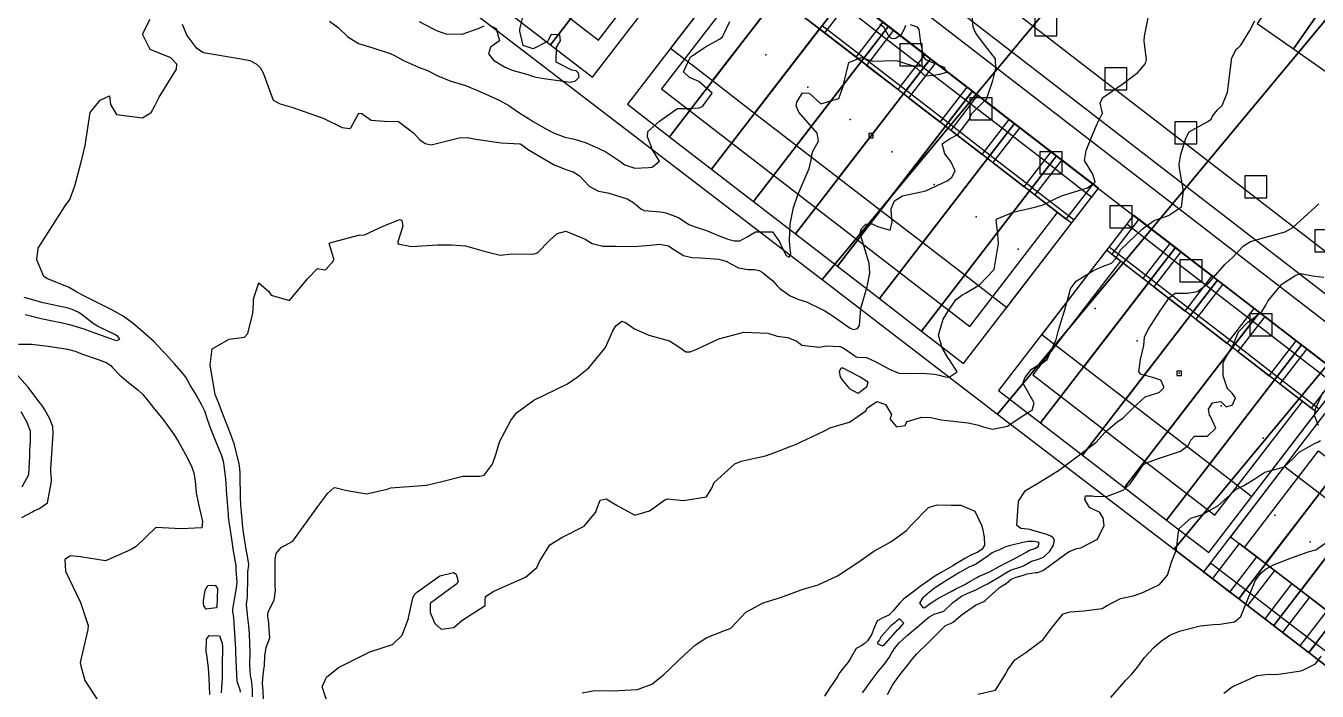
# Model space of a CAD drawing. Header units: feet. Extents: x 1313198 to 1317500, y 385000 to 389511.
# Drawn here: x 1315431 to 1316016, y 385959 to 386260 of the extents above; entities that cross this region are included whole.
import ezdxf

# ---------------------------------------------------------------- set-up
doc = ezdxf.new("R2010")
doc.units = ezdxf.units.FT
for name, color, linetype in [('A-BLDG-OTLN', 3, 'CONTINUOUS'), ('C-LOD', 30, 'CONTINUOUS'), ('C-MISC', 7, 'CONTINUOUS'), ('C-PROP', 6, 'CONTINUOUS'), ('C-PVMT', 8, 'CONTINUOUS'), ('C-TOPO-MAJR', 32, 'CONTINUOUS'), ('C-TOPO-SPOT', 7, 'CONTINUOUS'), ('C-UTIL', 4, 'CONTINUOUS'), ('L-PLNT-TREE', 90, 'CONTINUOUS'), ('V-PROP-LINE', 7, 'CONTINUOUS')]:
    doc.layers.add(name, color=color, linetype=linetype)

msp = doc.modelspace()

# ---------------------------------------------------------------- linework, layer by layer
at = {"layer": 'A-BLDG-OTLN'}
for points in [[(1315723.04, 386250.04), (1315742.05, 386235.39), (1315771.35, 386273.41), (1315752.34, 386288.06), (1315723.04, 386250.04)], [(1315742.05, 386235.39), (1315761.07, 386220.74), (1315790.36, 386258.76), (1315771.35, 386273.41), (1315742.05, 386235.39)], [(1315761.07, 386220.74), (1315780.08, 386206.09), (1315809.37, 386244.12), (1315790.36, 386258.76), (1315761.07, 386220.74)], [(1315780.08, 386206.09), (1315799.09, 386191.45), (1315828.38, 386229.47), (1315809.37, 386244.12), (1315780.08, 386206.09)], [(1315799.09, 386191.45), (1315818.1, 386176.8), (1315847.4, 386214.82), (1315828.38, 386229.47), (1315799.09, 386191.45)], [(1315818.1, 386176.8), (1315837.11, 386162.15), (1315866.41, 386200.17), (1315847.4, 386214.82), (1315818.1, 386176.8)], [(1315837.11, 386162.15), (1315856.12, 386147.5), (1315885.42, 386185.52), (1315866.41, 386200.17), (1315837.11, 386162.15)], [(1315856.12, 386147.5), (1315875.13, 386132.85), (1315904.43, 386170.87), (1315885.42, 386185.52), (1315856.12, 386147.5)], [(1315890.98, 386120.64), (1315909.99, 386105.99), (1315939.28, 386144.02), (1315920.27, 386158.67), (1315890.98, 386120.64)], [(1315909.99, 386105.99), (1315929, 386091.35), (1315958.3, 386129.37), (1315939.28, 386144.02), (1315909.99, 386105.99)], [(1315929, 386091.35), (1315948.01, 386076.7), (1315977.31, 386114.72), (1315958.3, 386129.37), (1315929, 386091.35)], [(1315948.01, 386076.7), (1315967.02, 386062.05), (1315996.31, 386100.08), (1315977.31, 386114.72), (1315948.01, 386076.7)], [(1315967.02, 386062.05), (1315986.03, 386047.4), (1316015.33, 386085.42), (1315996.31, 386100.08), (1315967.02, 386062.05)], [(1315976.39, 386029.13), (1315992.27, 386016.97), (1316016.58, 386048.74), (1316000.7, 386060.89), (1315976.39, 386029.13)], [(1315992.27, 386016.97), (1316008.15, 386004.82), (1316032.46, 386036.58), (1316016.58, 386048.74), (1315992.27, 386016.97)], [(1316008.15, 386004.82), (1316024.03, 385992.66), (1316048.34, 386024.42), (1316032.46, 386036.58), (1316008.15, 386004.82)]]:
    msp.add_lwpolyline(points, close=True, dxfattribs=at)
at = {"layer": 'C-LOD'}
msp.add_lwpolyline([(1316108.56, 386685.56), (1315982.1, 386790.73), (1315929.91, 386765.56), (1315633.88, 386622.8), (1315579.81, 386596.71), (1315549.46, 386389.77), (1315542.59, 386336.06), (1315542.59, 386336.06), (1315791.56, 386145.45), (1315871.03, 386084.61), (1315950.83, 386023.51), (1316030.28, 385962.69)], dxfattribs=at)
at = {"layer": 'C-MISC'}
for points in [[(1315791.56, 386145.45), (1315980.91, 386373.12), (1315948.97, 386391.83), (1315916.58, 386409.73), (1315909.36, 386414.45), (1315903.06, 386420.33), (1315673.9, 386316.93), (1315542.59, 386336.06), (1315791.56, 386145.45)], [(1315871.03, 386084.61), (1316065.32, 386318.22), (1316023.58, 386346.39), (1315980.91, 386373.12), (1315791.56, 386145.45), (1315871.03, 386084.61)], [(1316106.06, 386288.75), (1316065.32, 386318.22), (1315871.03, 386084.61), (1315950.83, 386023.51), (1316145.75, 386257.88), (1316106.06, 386288.75)], [(1316162.96, 386243.79), (1316145.75, 386257.88), (1315950.83, 386023.51), (1316030.28, 385962.69), (1316222.72, 386194.08), (1316162.96, 386243.79)]]:
    msp.add_lwpolyline(points, close=True, dxfattribs=at)
msp.add_lwpolyline([(1316030.28, 385962.69), (1315950.83, 386023.51), (1316202.58, 385830.78)], dxfattribs=at)
at = {"layer": 'C-PROP'}
for points in [[(1315551.07, 386361.08), (1315690.49, 386253.66), (1315730.16, 386305.15), (1315590.75, 386412.57), (1315551.07, 386361.08)], [(1315649.65, 386266.19), (1315668.66, 386251.55), (1315729.69, 386330.76), (1315710.68, 386345.41), (1315649.65, 386266.19)], [(1315668.66, 386251.55), (1315687.67, 386236.9), (1315748.71, 386316.11), (1315729.69, 386330.76), (1315668.66, 386251.55)], [(1315988.42, 386261.16), (1316004.81, 386249.71), (1316056.37, 386323.48), (1316039.97, 386334.93), (1315988.42, 386261.16)], [(1316004.81, 386249.71), (1316021.21, 386238.25), (1316072.76, 386312.02), (1316056.37, 386323.48), (1316004.81, 386249.71)], [(1315703.51, 386224.69), (1315722.52, 386210.04), (1315783.56, 386289.26), (1315777.97, 386293.57), (1315764.55, 386303.9), (1315703.51, 386224.69)], [(1315722.52, 386210.04), (1315741.54, 386195.39), (1315802.57, 386274.61), (1315799.31, 386277.12), (1315783.56, 386289.26), (1315722.52, 386210.04)], [(1315719, 386231.69), (1315858.42, 386124.27), (1315898.09, 386175.76), (1315758.68, 386283.18), (1315719, 386231.69)], [(1315741.54, 386195.39), (1315760.55, 386180.75), (1315821.58, 386259.96), (1315802.57, 386274.61), (1315741.54, 386195.39)], [(1315760.55, 386180.75), (1315779.56, 386166.1), (1315840.59, 386245.31), (1315821.58, 386259.96), (1315760.55, 386180.75)], [(1315779.56, 386166.1), (1315798.57, 386151.45), (1315859.6, 386230.66), (1315840.59, 386245.31), (1315779.56, 386166.1)], [(1315798.57, 386151.45), (1315817.58, 386136.8), (1315878.62, 386216.01), (1315859.6, 386230.66), (1315798.57, 386151.45)], [(1315817.58, 386136.8), (1315836.59, 386122.15), (1315897.63, 386201.36), (1315878.62, 386216.01), (1315817.58, 386136.8)], [(1315812.74, 386209.46), (1315814.74, 386209.46), (1315814.74, 386211.46), (1315812.74, 386211.46), (1315812.74, 386209.46)], [(1315836.59, 386122.15), (1315855.6, 386107.5), (1315916.64, 386186.72), (1315912.7, 386189.75), (1315897.63, 386201.36), (1315836.59, 386122.15)], [(1315871.45, 386095.3), (1315890.46, 386080.65), (1315951.49, 386159.86), (1315932.48, 386174.51), (1315871.45, 386095.3)], [(1315890.46, 386080.65), (1315909.47, 386066), (1315970.5, 386145.21), (1315951.49, 386159.86), (1315890.46, 386080.65)], [(1315886.94, 386102.3), (1315969.32, 386038.82), (1316008.99, 386090.31), (1315926.61, 386153.78), (1315886.94, 386102.3)], [(1315909.47, 386066), (1315928.48, 386051.35), (1315989.51, 386130.56), (1315970.5, 386145.21), (1315909.47, 386066)], [(1315928.48, 386051.35), (1315947.49, 386036.7), (1316008.52, 386115.92), (1315989.51, 386130.56), (1315928.48, 386051.35)], [(1315947.49, 386036.7), (1315966.5, 386022.05), (1316027.54, 386101.27), (1316023.83, 386104.13), (1316008.52, 386115.92), (1315947.49, 386036.7)], [(1315952.15, 386102.03), (1315954.15, 386102.03), (1315954.15, 386104.03), (1315952.15, 386104.03), (1315952.15, 386102.03)], [(1315964.23, 386013.25), (1315980.11, 386001.09), (1316034.82, 386072.56), (1316018.94, 386084.71), (1315964.23, 386013.25)], [(1315980.11, 386001.09), (1315994.58, 385990.02), (1315995.99, 385988.94), (1316050.7, 386060.4), (1316034.82, 386072.56), (1315980.11, 386001.09)], [(1316065.32, 385961.05), (1315982.74, 386024.27), (1316016.17, 386067.94), (1316098.75, 386004.72), (1316065.32, 385961.05)], [(1315995.99, 385988.94), (1315998.43, 385987.07), (1316011.87, 385976.78), (1316066.58, 386048.24), (1316050.7, 386060.4), (1315995.99, 385988.94)], [(1316011.87, 385976.78), (1316027.75, 385964.62), (1316082.46, 386036.08), (1316066.58, 386048.24), (1316011.87, 385976.78)]]:
    msp.add_lwpolyline(points, close=True, dxfattribs=at)
at = {"layer": 'C-PVMT'}
for points in [[(1315582.69, 386444.03), (1316206.68, 385963.24), (1316232.27, 385994.01), (1315589.34, 386489.4), (1315582.69, 386444.03)], [(1315791.58, 386260.35), (1315810.59, 386245.7), (1315821.58, 386259.96), (1315802.57, 386274.61), (1315791.58, 386260.35)], [(1315792.74, 386256.93), (1315807, 386245.95), (1315819.2, 386261.79), (1315812.07, 386267.29), (1315804.95, 386272.78), (1315792.74, 386256.93)], [(1315799.52, 386270.65), (1315818.53, 386256), (1315821.58, 386259.96), (1315813.98, 386265.81), (1315802.57, 386274.61), (1315799.52, 386270.65)], [(1315810.59, 386245.7), (1315829.6, 386231.05), (1315840.59, 386245.31), (1315821.58, 386259.96), (1315810.59, 386245.7)], [(1315818.53, 386256), (1315837.54, 386241.35), (1315840.59, 386245.31), (1315821.58, 386259.96), (1315818.53, 386256)], [(1315811.75, 386242.29), (1315826.01, 386231.3), (1315838.22, 386247.14), (1315823.96, 386258.13), (1315811.75, 386242.29)], [(1315829.6, 386231.05), (1315848.62, 386216.4), (1315859.6, 386230.66), (1315840.59, 386245.31), (1315829.6, 386231.05)], [(1315830.76, 386227.64), (1315845.02, 386216.65), (1315857.23, 386232.49), (1315842.97, 386243.48), (1315830.76, 386227.64)], [(1315837.54, 386241.35), (1315856.55, 386226.7), (1315859.6, 386230.66), (1315840.59, 386245.31), (1315837.54, 386241.35)], [(1315848.62, 386216.4), (1315867.63, 386201.75), (1315878.62, 386216.01), (1315859.6, 386230.66), (1315848.62, 386216.4)], [(1315856.55, 386226.7), (1315875.57, 386212.05), (1315878.62, 386216.01), (1315859.6, 386230.66), (1315856.55, 386226.7)], [(1315849.77, 386212.99), (1315864.03, 386202), (1315876.24, 386217.84), (1315869.11, 386223.34), (1315861.98, 386228.83), (1315849.77, 386212.99)], [(1315867.63, 386201.75), (1315886.64, 386187.1), (1315897.63, 386201.36), (1315878.62, 386216.01), (1315867.63, 386201.75)], [(1315868.79, 386198.34), (1315883.05, 386187.35), (1315895.25, 386203.19), (1315880.99, 386214.18), (1315868.79, 386198.34)], [(1315875.57, 386212.05), (1315894.58, 386197.4), (1315897.63, 386201.36), (1315878.62, 386216.01), (1315875.57, 386212.05)], [(1315886.64, 386187.1), (1315905.65, 386172.46), (1315916.64, 386186.72), (1315912.7, 386189.75), (1315897.63, 386201.36), (1315886.64, 386187.1)], [(1315894.58, 386197.4), (1315913.58, 386182.75), (1315916.64, 386186.72), (1315913.78, 386188.92), (1315912.7, 386189.75), (1315897.63, 386201.36), (1315894.58, 386197.4)], [(1315887.8, 386183.69), (1315902.05, 386172.7), (1315914.26, 386188.55), (1315913.94, 386188.8), (1315912.7, 386189.75), (1315909.89, 386191.92), (1315900, 386199.53), (1315887.8, 386183.69)], [(1315921.49, 386160.25), (1315940.5, 386145.6), (1315951.49, 386159.86), (1315932.48, 386174.51), (1315921.49, 386160.25)], [(1315922.65, 386156.84), (1315936.91, 386145.85), (1315949.12, 386161.69), (1315934.86, 386172.68), (1315922.65, 386156.84)], [(1315929.43, 386170.55), (1315948.44, 386155.9), (1315951.49, 386159.86), (1315932.48, 386174.51), (1315929.43, 386170.55)], [(1315940.5, 386145.6), (1315959.52, 386130.95), (1315970.5, 386145.21), (1315951.49, 386159.86), (1315940.5, 386145.6)], [(1315941.66, 386142.19), (1315955.92, 386131.2), (1315968.13, 386147.04), (1315953.87, 386158.03), (1315941.66, 386142.19)], [(1315948.44, 386155.9), (1315967.45, 386141.25), (1315970.5, 386145.21), (1315951.49, 386159.86), (1315948.44, 386155.9)], [(1315959.52, 386130.95), (1315978.53, 386116.31), (1315989.51, 386130.56), (1315970.5, 386145.21), (1315959.52, 386130.95)], [(1315960.67, 386127.54), (1315974.93, 386116.55), (1315987.14, 386132.39), (1315972.88, 386143.38), (1315960.67, 386127.54)], [(1315967.45, 386141.25), (1315986.46, 386126.6), (1315989.51, 386130.56), (1315970.5, 386145.21), (1315967.45, 386141.25)], [(1315978.53, 386116.31), (1315997.53, 386101.66), (1316008.52, 386115.92), (1315989.51, 386130.56), (1315978.53, 386116.31)], [(1315979.68, 386112.89), (1315993.94, 386101.9), (1316006.15, 386117.75), (1315991.89, 386128.73), (1315979.68, 386112.89)], [(1315986.46, 386126.6), (1316005.47, 386111.96), (1316008.52, 386115.92), (1315989.51, 386130.56), (1315986.46, 386126.6)], [(1315997.53, 386101.66), (1316016.55, 386087.01), (1316027.54, 386101.27), (1316023.83, 386104.13), (1316008.52, 386115.92), (1315997.53, 386101.66)], [(1315998.69, 386098.24), (1316012.95, 386087.26), (1316025.16, 386103.1), (1316015.55, 386110.5), (1316010.9, 386114.09), (1315998.69, 386098.24)], [(1316005.47, 386111.96), (1316024.48, 386097.3), (1316027.54, 386101.27), (1316010.29, 386114.55), (1316008.52, 386115.92), (1316005.47, 386111.96)], [(1315968.2, 386010.21), (1315976.14, 386004.13), (1315988.3, 386020.01), (1315980.36, 386026.09), (1315968.2, 386010.21)], [(1315964.23, 386013.25), (1315980.11, 386001.09), (1315983.15, 386005.06), (1315967.27, 386017.22), (1315964.23, 386013.25)], [(1315984.08, 385998.05), (1315989.24, 385994.1), (1315992.02, 385991.98), (1316004.18, 386007.86), (1315996.24, 386013.94), (1315984.08, 385998.05)], [(1315980.11, 386001.09), (1315989.73, 385993.73), (1315994.58, 385990.02), (1315995.99, 385988.94), (1315999.03, 385992.91), (1315983.15, 386005.06), (1315980.11, 386001.09)], [(1315999.96, 385985.9), (1316007.9, 385979.82), (1316020.06, 385995.7), (1316012.12, 386001.78), (1315999.96, 385985.9)], [(1315995.99, 385988.94), (1315998.16, 385987.28), (1316011.87, 385976.78), (1316014.91, 385980.75), (1315999.03, 385992.91), (1315995.99, 385988.94)], [(1316011.87, 385976.78), (1316027.75, 385964.62), (1316030.79, 385968.59), (1316014.91, 385980.75), (1316011.87, 385976.78)]]:
    msp.add_lwpolyline(points, close=True, dxfattribs=at)
at = {"layer": 'C-TOPO-MAJR'}
for points in [[(1315533.96, 385956.8), (1315533.84, 385959.67), (1315533.68, 385961.83), (1315533.38, 385964.24), (1315532.99, 385966.46), (1315532.71, 385971.17), (1315532.8, 385976.92), (1315532.54, 385985.1), (1315532.26, 385988.79), (1315531.86, 385992.49), (1315531.67, 385993.66), (1315531.6, 385994.09), (1315531.24, 385998.37), (1315531.5, 386000.91), (1315531.58, 386001.51), (1315531.77, 386011.59), (1315531.85, 386013.31), (1315532.3, 386016.35), (1315532.31, 386016.77), (1315531.47, 386021.08), (1315531.08, 386023.34), (1315530.03, 386030.1), (1315529.7, 386032.19), (1315529.54, 386033.42), (1315528.9, 386040.22), (1315528.69, 386043.21), (1315528.52, 386047.11), (1315528.33, 386056.92), (1315528.25, 386057.89), (1315528.12, 386059.81), (1315527.91, 386062.21), (1315525.61, 386071.07), (1315524.05, 386075.32), (1315519.71, 386086.5), (1315518.63, 386089.53), (1315518.33, 386090.2), (1315517.02, 386093.4), (1315514.95, 386105.79), (1315514.77, 386106.86), (1315515.73, 386114.1), (1315523.32, 386118.47), (1315530.33, 386119.35), (1315531.72, 386120.96), (1315533.98, 386130.21), (1315534.43, 386134.55), (1315534.42, 386136.74), (1315536.71, 386143.93), (1315541.26, 386140), (1315542.3, 386138.34), (1315550.63, 386135.89), (1315558.83, 386145.81), (1315563.32, 386150.45), (1315566.42, 386149.81), (1315567.07, 386149.96), (1315570.6, 386153.84), (1315570.73, 386154.79), (1315568.52, 386161.67), (1315568.87, 386162), (1315581.8, 386165.45), (1315582.2, 386165.47), (1315584.6, 386165.59), (1315593.37, 386169.74), (1315600.6, 386172.57), (1315601.41, 386172.06), (1315601.98, 386169.59), (1315599.72, 386162.43), (1315599.65, 386161.63), (1315605.77, 386160.42), (1315617.63, 386161.14), (1315623.94, 386161.09), (1315630.31, 386160.7), (1315638.68, 386158.29), (1315645.95, 386156.39), (1315651.19, 386157.08), (1315660.93, 386156.93), (1315662.88, 386157.51), (1315668.28, 386163.13), (1315671.72, 386166.23), (1315675.66, 386167.24), (1315684.41, 386163.62), (1315687.55, 386161.8), (1315692.47, 386160.56), (1315698.06, 386160.55), (1315705.91, 386160.45), (1315712.23, 386160.87), (1315718.24, 386161.46), (1315722.09, 386160.63), (1315724.11, 386159.38), (1315728.95, 386156.25), (1315732.66, 386155.34), (1315736.64, 386155.23), (1315744.95, 386154.63), (1315747.99, 386153.78), (1315748.14, 386153.71), (1315750.57, 386152.4), (1315753.76, 386150.73), (1315758.08, 386149.99), (1315761.06, 386149.98), (1315762.4, 386149.71), (1315763.12, 386149.46), (1315764.54, 386148.8), (1315769.37, 386144.88), (1315771.31, 386142.59), (1315772.47, 386141.36), (1315777.21, 386138.04), (1315781.15, 386136.37), (1315784.53, 386135.34), (1315791.69, 386131.95), (1315792.84, 386131.23), (1315797.13, 386128.61), (1315804.31, 386123.52), (1315805.81, 386122.84), (1315807.66, 386123.23), (1315808.46, 386124.69), (1315809.16, 386132.47), (1315811.94, 386142.12), (1315813.18, 386148.25), (1315812.92, 386152.84), (1315809.86, 386162.7), (1315808.77, 386166.37), (1315809.46, 386168.44), (1315811.4, 386170.54), (1315814.26, 386170.68), (1315816.64, 386169.4), (1315822.44, 386167.75), (1315823.23, 386171.45), (1315822.8, 386176.52), (1315822.83, 386177.35), (1315824.4, 386180.95), (1315827.97, 386183.32), (1315838.55, 386185.51), (1315848.52, 386190.22), (1315850.25, 386191.69), (1315851.78, 386194.59), (1315849.78, 386198.76), (1315847.14, 386202.35), (1315845.85, 386206.76), (1315849.57, 386209.16), (1315852.94, 386210.97), (1315857.99, 386217.5), (1315858.41, 386218.62), (1315859.2, 386220.32), (1315864.97, 386226.03), (1315865.97, 386226.99), (1315868.9, 386235.42), (1315870.23, 386240.93), (1315870.11, 386245.31), (1315864.24, 386252.81), (1315861.19, 386256.84), (1315860, 386259.56), (1315859.49, 386265.59)], [(1315640.87, 386260.63), (1315644.21, 386258.93), (1315645.59, 386253.31), (1315642.56, 386251.18), (1315641.59, 386250.52), (1315640.68, 386247.56), (1315642.97, 386244.57), (1315647.94, 386241.64), (1315651.39, 386240.09), (1315658.51, 386238.11), (1315659.29, 386237.85), (1315661.45, 386237.16), (1315664.76, 386236.46), (1315677.68, 386234.71), (1315679.98, 386235.22), (1315681.76, 386236.94), (1315681.46, 386238.81), (1315680.39, 386239.75), (1315678.44, 386240.08), (1315671.34, 386243.68), (1315671.5, 386250.52), (1315673.21, 386253.34), (1315672.98, 386256.15), (1315669.02, 386256.26), (1315667.52, 386253.3), (1315667.34, 386253.04), (1315660.82, 386249.7), (1315656.35, 386251.26), (1315654.82, 386257.82), (1315654.85, 386258.48), (1315655.02, 386259.26), (1315657.04, 386267.76)], [(1315528.5, 385958.82), (1315528.34, 385959.86), (1315527.38, 385962.27), (1315527.02, 385963.74), (1315526.39, 385976.71), (1315526.37, 385978.46), (1315526.28, 385980.9), (1315525.46, 385992.39), (1315525.34, 385993.48), (1315525.29, 385993.83), (1315525.03, 385995.13), (1315524.99, 385996.38), (1315526.33, 386004.17), (1315526.71, 386005.83), (1315526.9, 386008.8), (1315526.5, 386013.83), (1315526.5, 386014.79), (1315526.47, 386016.18), (1315526.26, 386017.66), (1315525.22, 386023.71), (1315524.88, 386025.86), (1315523.92, 386032.16), (1315523.33, 386035.87), (1315523.06, 386038.12), (1315522.98, 386039.09), (1315522.21, 386050.31), (1315521.96, 386053.71), (1315521.62, 386056.57), (1315520.87, 386062.45), (1315520.76, 386063.26), (1315519.94, 386066.12), (1315517.81, 386071.21), (1315515.04, 386077.89), (1315513.75, 386081.76), (1315512.31, 386085.97), (1315510.88, 386088.99), (1315507.92, 386094.04), (1315505.7, 386097.74), (1315503.71, 386101.24), (1315502.73, 386102.65), (1315498.61, 386107.37), (1315494.54, 386111.77), (1315493.26, 386113.17), (1315489.07, 386117.54), (1315483.1, 386122.8), (1315479.36, 386125.98), (1315475.45, 386128.85), (1315469.89, 386131.96), (1315465.12, 386134.25), (1315463, 386135.36), (1315457.86, 386137.89), (1315454.43, 386139.78), (1315450.66, 386141.95), (1315441.1, 386145.69), (1315439.49, 386146.79), (1315436.33, 386154.38), (1315436.89, 386159.59), (1315449.13, 386178.71), (1315451.23, 386181.62), (1315453.46, 386187.77), (1315456.68, 386199.79), (1315458.27, 386206.06), (1315460.48, 386220.95), (1315464.92, 386226.52), (1315469.16, 386228.49), (1315469.6, 386224.62), (1315472.44, 386220.12), (1315484.21, 386218.63), (1315488.13, 386221.03), (1315489.69, 386224.02), (1315491.65, 386227.97), (1315499.53, 386240.55), (1315499.65, 386242.77), (1315497.02, 386245.72), (1315487.65, 386249.43), (1315484.16, 386256.38), (1315487.63, 386263.15)], [(1315502.12, 386260.88), (1315504.23, 386255.73), (1315508.25, 386250.37), (1315511.78, 386248.12), (1315528.8, 386245.22), (1315532.7, 386244.52), (1315535.57, 386242.97), (1315537.34, 386241.28), (1315538.66, 386238.92), (1315543.23, 386226.5), (1315546.36, 386224.84), (1315551.65, 386223.44), (1315559.86, 386220.48), (1315565.92, 386218.44), (1315574.42, 386214.21), (1315577.86, 386213.77), (1315578.46, 386214.05), (1315581.98, 386220.7), (1315583.37, 386220.54), (1315587.6, 386217.45), (1315593.67, 386217.01), (1315599.94, 386216.88), (1315606.96, 386211.6), (1315609.48, 386208.83), (1315611.97, 386207), (1315614.79, 386206.29), (1315627.35, 386209.45), (1315631.17, 386209.7), (1315635.01, 386208.88), (1315646.42, 386207.27), (1315655.02, 386206.76), (1315656.66, 386205.76), (1315658.3, 386204.42), (1315670.41, 386197.23), (1315676.17, 386194.98), (1315679.04, 386194.2), (1315681.86, 386192.35), (1315686.16, 386187.69), (1315690.43, 386185.41), (1315694.64, 386184.65), (1315703.41, 386181.86), (1315705.96, 386180.45), (1315707.53, 386179.22), (1315709.63, 386177.39), (1315711.12, 386176.62), (1315718.52, 386176), (1315720.98, 386175.56), (1315726.18, 386173.71), (1315726.63, 386173.46), (1315731.35, 386170.36), (1315735.13, 386168.99), (1315739.32, 386167.65), (1315744.34, 386165.5), (1315748.21, 386163.98), (1315748.98, 386163.71), (1315751.9, 386162.87), (1315754.38, 386162.96), (1315757.64, 386164.7), (1315761.45, 386166.99), (1315769.15, 386167.03), (1315772.39, 386162.42), (1315773.46, 386160.04), (1315775.39, 386156.37), (1315776.64, 386155.53), (1315777.39, 386157.26), (1315777.05, 386160.76), (1315776.83, 386163.14), (1315777.22, 386170.45), (1315778.69, 386177.95), (1315780.61, 386183.69), (1315785.75, 386195.7), (1315786.46, 386198.82), (1315787.28, 386203.25), (1315790.03, 386207.99), (1315789.38, 386211.61), (1315781.08, 386221.17), (1315779.93, 386224), (1315780.15, 386225.59), (1315782.7, 386229.82), (1315785.79, 386229.76), (1315791.04, 386224.93), (1315799.12, 386227.26), (1315801.37, 386233.7), (1315801.44, 386234.27), (1315803.73, 386243.63), (1315809.21, 386245.77), (1315814.61, 386244.15), (1315824.16, 386244.47), (1315825.65, 386244.3), (1315828.94, 386243.33), (1315832.89, 386242.11), (1315834.42, 386241.03), (1315838.13, 386237.57), (1315842.2, 386237.91), (1315845.38, 386238.48), (1315848.06, 386239.28), (1315847.04, 386241.27), (1315842.01, 386243.35), (1315838.7, 386244.77), (1315837.68, 386246.01), (1315836.3, 386252.51), (1315835.55, 386258.56), (1315834.79, 386259.54), (1315831.56, 386260.54)], [(1315538.99, 385952.98), (1315538.53, 385961.7), (1315538.49, 385962.37), (1315538.55, 385965.19), (1315539.06, 385969.11), (1315539.29, 385970.96), (1315539.47, 385975.32), (1315540.14, 385979.1), (1315541.74, 385983.49), (1315541.12, 385991.51), (1315540.85, 385992.83), (1315540.84, 385993.29), (1315540.86, 385993.96), (1315541.21, 385995.53), (1315543.67, 386000.39), (1315544.35, 386004.79), (1315544.15, 386007.29), (1315544.22, 386019.05), (1315544.68, 386021.59), (1315546.91, 386024.24), (1315552.18, 386027.19), (1315563.39, 386042.88), (1315568.01, 386048.9), (1315570.77, 386051.28), (1315571.18, 386051.36), (1315575.91, 386050.13), (1315585.42, 386048.61), (1315594.88, 386050.66), (1315596.54, 386051.18), (1315606.54, 386052.07), (1315612.63, 386052.43), (1315620.18, 386054.24), (1315629, 386056.57), (1315636.81, 386056.53), (1315638.77, 386057.03), (1315642.32, 386061.84), (1315642.62, 386062.39), (1315644.15, 386066.84), (1315645.63, 386072.03), (1315650.71, 386081.62), (1315653.28, 386085.17), (1315661.2, 386090.89), (1315676.47, 386098.23), (1315680.73, 386101.22), (1315686.14, 386105.54), (1315693.58, 386114.74), (1315696.89, 386122.25), (1315698.28, 386124.45), (1315701.02, 386126.59), (1315702.7, 386126.06), (1315706.67, 386123.17), (1315713.28, 386120.22), (1315722.54, 386117.72), (1315726.85, 386114.96), (1315729.9, 386112.82), (1315731.88, 386112.71), (1315734.98, 386113.94), (1315744.88, 386118.58), (1315756.22, 386121.58), (1315767.04, 386121.13), (1315771.3, 386119.81), (1315776.15, 386119.27), (1315780.18, 386117.63), (1315782.39, 386115.81), (1315790.28, 386114.84), (1315793.62, 386115.5), (1315799.6, 386115.16), (1315800.78, 386114.72), (1315803.4, 386113.07), (1315807.03, 386110.55), (1315807.84, 386110.3), (1315811.62, 386110.21), (1315815.6, 386108.44), (1315819.46, 386106.33), (1315822.04, 386104.95), (1315826.26, 386103.12), (1315831.48, 386103.02), (1315836.77, 386103.16), (1315842.43, 386102.65), (1315844.55, 386102.2), (1315847.32, 386101.43), (1315849.14, 386101.25), (1315852.7, 386103.7), (1315849.3, 386109.07), (1315848.63, 386109.89), (1315845.93, 386114.48), (1315844.3, 386120.33), (1315846.41, 386127.51), (1315848.76, 386131.37), (1315852.1, 386136.19), (1315854.81, 386138.37), (1315856.44, 386139.23), (1315862.83, 386143.04), (1315869.48, 386149.94), (1315871.38, 386161.78), (1315871.11, 386166.1), (1315870.42, 386172.25), (1315870.74, 386172.94), (1315878.03, 386175.97), (1315887.79, 386178.12), (1315891.61, 386179.17), (1315896.47, 386181.66), (1315899.97, 386183.25), (1315911.63, 386186.95), (1315915.14, 386189.41), (1315914.13, 386193.07), (1315910.34, 386199.25), (1315911.12, 386203.85), (1315913.94, 386210.84), (1315915.99, 386215.88), (1315918.45, 386220.68), (1315917.48, 386225.21), (1315918.47, 386227.59), (1315927.26, 386233.57), (1315934.38, 386239.1), (1315937.91, 386243.08), (1315938.3, 386244.94), (1315937.26, 386253.16), (1315937.51, 386255.56), (1315939.32, 386264.5)], [(1315567.43, 385955.37), (1315565.35, 385961.24), (1315567.31, 385965.7), (1315572.79, 385970.07), (1315586.97, 385977.14), (1315597.24, 385980.4), (1315601.62, 385984.56), (1315604.48, 385992.15), (1315604.54, 385992.49), (1315606.4, 386001.39), (1315607.27, 386003.01), (1315608.06, 386003.92), (1315618.66, 386011.52), (1315624.86, 386012.96), (1315626.07, 386012.22), (1315626.99, 386008.92), (1315626.35, 386007.86), (1315623.05, 386005.39), (1315614.51, 385999.1), (1315614.28, 385998.83), (1315614.28, 385994.92), (1315616.45, 385989.93), (1315619.23, 385987.29), (1315624.94, 385988.06), (1315628.65, 385991.2), (1315633.33, 385994.34), (1315639.12, 385997.97), (1315639.21, 386000.14), (1315639.38, 386002.04), (1315643.16, 386004.49), (1315657.49, 386010.9), (1315662.52, 386015.28), (1315663.75, 386017.88), (1315668.36, 386025.47), (1315673.78, 386028.8), (1315684.02, 386033.98), (1315689.13, 386040.08), (1315691.25, 386045.71), (1315693.98, 386046.34), (1315698.91, 386043.2), (1315706.81, 386038.89), (1315713.52, 386040.8), (1315720.47, 386045.86), (1315721.62, 386046.21), (1315728.97, 386045.5), (1315739.3, 386047.12), (1315741.88, 386051.46), (1315742.74, 386053.59), (1315752.16, 386062.1), (1315755.06, 386063.25), (1315765.97, 386065.71), (1315770.2, 386067.29), (1315777.97, 386070.17), (1315779.61, 386070.77), (1315792.4, 386076.88), (1315795.3, 386078.42), (1315798.14, 386079.28), (1315804.04, 386080.92), (1315811.33, 386086.11), (1315812.12, 386087.35), (1315816.44, 386090.36), (1315820.34, 386089), (1315823.04, 386084.41), (1315822.69, 386083.3), (1315822.28, 386082.45), (1315825.33, 386078.84), (1315829.23, 386079.4), (1315829.66, 386080.5), (1315830.14, 386081.24), (1315836.71, 386083.21), (1315840.87, 386083.08), (1315845.46, 386082.07), (1315857.72, 386080.68), (1315862.43, 386079.59), (1315864.46, 386078.87), (1315868.69, 386077.82), (1315875.42, 386079.15), (1315879.84, 386082.18), (1315885.38, 386085.77), (1315886.62, 386086.32), (1315887.51, 386089.72), (1315882.64, 386098.37), (1315882.6, 386098.7), (1315883.38, 386101.01), (1315886.39, 386104.98), (1315889.08, 386106.54), (1315890.16, 386106.92), (1315893.46, 386109.24), (1315897.51, 386118.26), (1315898.63, 386122.53), (1315901.09, 386130.84), (1315903.47, 386139.29), (1315904.02, 386141.24), (1315906.56, 386144.75), (1315914.45, 386149.53), (1315918.53, 386151.27), (1315922.59, 386152.8), (1315924.49, 386155), (1315926.82, 386158.95), (1315936.45, 386168.18), (1315937.21, 386168.88), (1315941.87, 386172.13), (1315948.29, 386174.43), (1315954.21, 386178.24), (1315955.11, 386185.37), (1315953.3, 386195.73), (1315953.08, 386197.76), (1315953.85, 386201.95), (1315956.23, 386209.34), (1315957.62, 386212.2), (1315966.08, 386216.94), (1315967.59, 386218), (1315968.23, 386219.27), (1315970.49, 386222.16), (1315972.67, 386224.16), (1315975.06, 386230.21), (1315976.96, 386245.76), (1315979.11, 386249.75), (1315979.93, 386250.42), (1315981.1, 386251.38), (1315985.09, 386258.09), (1315987.35, 386262.35)], [(1315568.78, 386262.24), (1315572.69, 386259.35), (1315577, 386255.19), (1315581.9, 386252.22), (1315588.31, 386250.17), (1315596.24, 386247.59), (1315598.1, 386246.74), (1315602.24, 386244.43), (1315608.95, 386241.41), (1315613.06, 386239.96), (1315617.75, 386237.58), (1315623.66, 386235.1), (1315626.35, 386234.43), (1315630.69, 386233.07), (1315637.8, 386229.94), (1315645.43, 386226.48), (1315649.94, 386224.06), (1315650.94, 386223.38), (1315654.92, 386220.73), (1315658.84, 386218.2), (1315660.64, 386217.07), (1315667.27, 386213.34), (1315670.06, 386211.76), (1315675.15, 386209.83), (1315679.61, 386208.92), (1315684.83, 386207.24), (1315690.66, 386204.71), (1315693.71, 386203.2), (1315700.53, 386198.66), (1315702.43, 386197.26), (1315706.82, 386195.81), (1315713.09, 386196.14), (1315714.7, 386196.29), (1315718.02, 386198.94), (1315714.87, 386204.05), (1315712.56, 386210.04), (1315712.74, 386212.35), (1315718.06, 386217.07), (1315725.89, 386222.68), (1315726.24, 386222.78), (1315731, 386222.71), (1315736.01, 386223.06), (1315737.45, 386223.71), (1315741.87, 386229.72), (1315735.78, 386234.98), (1315731.59, 386236.8), (1315728.91, 386239.33), (1315732.14, 386246.07), (1315739.57, 386251.14), (1315745.2, 386254.19), (1315746.47, 386255.16), (1315749.86, 386262.19)], [(1315609.36, 386262.07), (1315615.88, 386258.72), (1315617.88, 386257.77), (1315621.49, 386256.5), (1315628.74, 386256.43), (1315636.42, 386259.05), (1315638.71, 386260.17)], [(1315829.38, 386260.26), (1315828.73, 386258.72), (1315827.21, 386255.99), (1315824.76, 386254.38), (1315824.43, 386254.26), (1315823.05, 386254.38), (1315821.68, 386255.84), (1315819.5, 386259.56), (1315817.78, 386260.88)], [(1315809.84, 385958.58), (1315811.59, 385960.82), (1315814.29, 385964.57), (1315816.13, 385967.04), (1315817.03, 385968.13), (1315819.67, 385971.42), (1315821.89, 385974.52), (1315822.88, 385976.14), (1315824.43, 385978.65), (1315826.52, 385981.17), (1315830.07, 385984.44), (1315834.81, 385988.37), (1315839.04, 385992.07), (1315839.96, 385992.82), (1315842.27, 385994.15), (1315846.29, 385995.34), (1315846.69, 385995.54), (1315850.7, 385999.45), (1315854.73, 386002.24), (1315857.27, 386003.4), (1315861.15, 386005.15), (1315864.35, 386006.74), (1315866.4, 386007.79), (1315872.55, 386011.5), (1315873.92, 386012.43), (1315876.85, 386013.99), (1315881.55, 386015.52), (1315882.65, 386015.92), (1315884.52, 386017.05), (1315886.29, 386018.13), (1315889.03, 386018.88), (1315891.82, 386019.87), (1315894.58, 386022.58), (1315896.23, 386025.36), (1315896.75, 386027.54), (1315896.21, 386028.67), (1315895.13, 386029.4), (1315893.32, 386030.09), (1315885.42, 386032.47), (1315884.59, 386032.58), (1315881.56, 386032.81), (1315879.69, 386034.29), (1315880.46, 386045.22), (1315883.62, 386050.03), (1315890.28, 386054.03), (1315899.07, 386059.46), (1315900.17, 386060.33), (1315901.97, 386061.68), (1315915.47, 386071.81), (1315919.67, 386076.37), (1315924.92, 386080.98), (1315927.81, 386082.86), (1315932.19, 386087.21), (1315937.75, 386092.44), (1315943.51, 386094.25), (1315944.26, 386094.58), (1315946.1, 386096.37), (1315946.23, 386096.95), (1315944.92, 386100), (1315941.24, 386101.11), (1315935.93, 386102.48), (1315934.91, 386103.73), (1315935.66, 386109.27), (1315937.09, 386115.61), (1315937.51, 386119.38), (1315939.1, 386122.88), (1315944.58, 386131.22), (1315948.79, 386137.36), (1315951.27, 386139.21), (1315952.19, 386139.32), (1315956.9, 386139.22), (1315961.47, 386140), (1315966.39, 386143.79), (1315973.93, 386152.42), (1315977.23, 386155.38), (1315982.18, 386160.72), (1315985.48, 386162.64), (1315993.35, 386164.91), (1316001.08, 386167.03), (1316004.56, 386169.03), (1316016.38, 386179.7)], [(1315821.18, 385957.75), (1315822.59, 385960.33), (1315823.46, 385961.97), (1315825.64, 385965.09), (1315827.44, 385967.42), (1315830.49, 385971.32), (1315831.87, 385973.2), (1315834.47, 385976.26), (1315839.77, 385981.28), (1315844.07, 385985.67), (1315847.44, 385989.02), (1315849.62, 385989.88), (1315850.9, 385990.45), (1315854.59, 385993.62), (1315861.05, 385998.22), (1315864.73, 385999.89), (1315865.32, 386000.27), (1315871.71, 386006.04), (1315873.1, 386006.88), (1315874.84, 386007.98), (1315876.98, 386009.77), (1315877.87, 386010.31), (1315879.37, 386010.79), (1315882.67, 386011.83), (1315884.32, 386012.33), (1315888.33, 386012.92), (1315889.19, 386012.99), (1315891.48, 386013.91), (1315894.06, 386015.71), (1315901.46, 386021.14), (1315903.41, 386022.51), (1315906.9, 386023.84), (1315908.68, 386024.19), (1315916.21, 386028.01), (1315919.15, 386034.17), (1315918.73, 386037.69), (1315917.18, 386040.19), (1315913.03, 386042), (1315912.52, 386042.32), (1315910.43, 386046.01), (1315910.77, 386047.6), (1315913.83, 386047.65), (1315914.75, 386047.49), (1315920.28, 386047.26), (1315927.88, 386050.26), (1315930.91, 386053.02), (1315932.09, 386054.55), (1315937.07, 386061.81), (1315937.9, 386062.47), (1315943.36, 386064.3), (1315953.73, 386067.84), (1315957.18, 386070.4), (1315958.43, 386072.77), (1315960.09, 386074.62), (1315961.45, 386074.66), (1315965.98, 386074.55), (1315969.77, 386078.28), (1315967.28, 386083.48), (1315966.87, 386084.11), (1315966.36, 386086.75), (1315968.2, 386089.64), (1315971.91, 386090.34), (1315972.22, 386090.15), (1315974.39, 386087.95), (1315977.29, 386088.81), (1315978.62, 386091.89), (1315977.07, 386094.03), (1315975.15, 386096), (1315974.91, 386096.44), (1315973.06, 386101.89), (1315973.04, 386107.97), (1315975.64, 386112.52), (1315977.29, 386115.19), (1315977.82, 386116.67), (1315980.04, 386121.73), (1315984.15, 386126.23), (1315990.46, 386130.67), (1315992.42, 386133.9), (1315993.23, 386135.73), (1315999.54, 386143.3), (1316000.88, 386144.32), (1316005.9, 386147.37), (1316008.05, 386148.11), (1316013.46, 386147.16), (1316018.63, 386146.48)], [(1315431.01, 386129.65), (1315438.31, 386127.8), (1315449.32, 386125.51), (1315451.11, 386125.07), (1315457.56, 386123.08), (1315460.75, 386121.97), (1315469.67, 386118.73), (1315471.38, 386118.11), (1315472.59, 386117.81), (1315473.94, 386118.5), (1315473, 386119.67), (1315471.96, 386120.39), (1315463.8, 386124.35), (1315461.86, 386125.52), (1315456.18, 386129.99), (1315454.79, 386130.83), (1315452.3, 386131.94), (1315450.49, 386132.55), (1315439.26, 386134.84), (1315432.32, 386136.8), (1315430.63, 386137.32)], [(1315428.08, 386116.16), (1315433.89, 386116.17), (1315441.5, 386115.27), (1315450.28, 386113.96), (1315453.6, 386112.98), (1315456.98, 386111.7), (1315464.04, 386109.25), (1315467.69, 386107.93), (1315469.87, 386106.56), (1315470.64, 386105.64), (1315473.84, 386102.18), (1315477.03, 386099.51), (1315482, 386095.55), (1315484.31, 386093.42), (1315487.01, 386090.11), (1315489.17, 386087.39), (1315493.33, 386082.3), (1315495.07, 386080.03), (1315498.45, 386075.27), (1315500.29, 386072.34), (1315501.96, 386069.36), (1315504.29, 386064.9), (1315506.52, 386060.63), (1315507.42, 386057.99), (1315507.91, 386054.33), (1315508.49, 386048.96), (1315509.44, 386043.9), (1315510.87, 386038.04), (1315511.29, 386036.06), (1315510.94, 386033.15), (1315501.58, 386032.65), (1315490.13, 386033.27), (1315481.21, 386024.77), (1315478.95, 386023.39), (1315471.87, 386020.19), (1315467.41, 386018.21), (1315456.03, 386020.07), (1315451.57, 386020.49), (1315449.02, 386018.82), (1315449.24, 386013.51), (1315456.03, 385999.4), (1315459.61, 385988.97), (1315459.36, 385987.14), (1315455.94, 385972.2), (1315456.31, 385970.78)], [(1315429.49, 386037.79), (1315434.35, 386040.4), (1315435.27, 386040.93), (1315437.21, 386041.78), (1315441.09, 386044.4), (1315442.86, 386053.39), (1315442.98, 386054.39), (1315443.02, 386055.07), (1315442.66, 386058.8), (1315442.64, 386059.91), (1315443.74, 386075.68), (1315443.57, 386078.98), (1315442.24, 386082.52), (1315439.98, 386086.56), (1315438.67, 386088.54), (1315437.26, 386090.26), (1315432.42, 386096.72), (1315432.13, 386097.1), (1315427.34, 386102.43)], [(1315800.24, 386105.56), (1315800.94, 386105.57), (1315803.52, 386104.12), (1315808.17, 386101.77), (1315808.77, 386101.46), (1315811.72, 386099.6), (1315812.28, 386098.82), (1315811.73, 386096.75), (1315807.89, 386093.94), (1315804.06, 386096.02), (1315803.66, 386096.6), (1315800.62, 386100.25), (1315799.86, 386101.44), (1315799.41, 386103.92), (1315800.24, 386105.56)], [(1316016.17, 386079.36), (1316014.41, 386083.95), (1316014.77, 386086.99), (1316018.29, 386094.72)], [(1315429.72, 386051.69), (1315432.68, 386057.23), (1315433.22, 386065.62), (1315433.14, 386067.93), (1315433.44, 386072.54), (1315433.42, 386076.83), (1315431.82, 386081.14), (1315429.22, 386085.54)], [(1315862.02, 385957.98), (1315870, 385959.74), (1315874.94, 385967.51), (1315875.45, 385968.76), (1315878.76, 385973.42), (1315883.79, 385976.81), (1315891.64, 385982.61), (1315895.32, 385987.76), (1315900.73, 385994.29), (1315903.8, 385995.21), (1315909.95, 385995.65), (1315918.37, 385996.72), (1315920.33, 385997.84), (1315926.55, 386001.17), (1315932.98, 386002.54), (1315937.01, 386004.02), (1315944.31, 386007.6), (1315947.88, 386011.79), (1315949.88, 386018.08), (1315951.96, 386023.39), (1315952.73, 386030.32), (1315953.19, 386032.85), (1315958.36, 386037.57), (1315960.35, 386038.21), (1315963.43, 386039.05), (1315970.58, 386043.05), (1315976.22, 386048.02), (1315978.83, 386050.49), (1315982.39, 386052.31), (1315987.41, 386055.35), (1315991.83, 386058.33), (1315996.45, 386059.51), (1316000.59, 386060.73), (1316004.36, 386064.25), (1316007.49, 386067.4), (1316015.03, 386071.55), (1316015.58, 386071.78), (1316017.16, 386072.66)], [(1315682.98, 385958.58), (1315688.84, 385959.61), (1315696.76, 385959.47), (1315708.07, 385960.12), (1315714.57, 385962.54), (1315719.65, 385966.54), (1315729.43, 385975.95), (1315734.32, 385980.23), (1315739.46, 385983.55), (1315747.88, 385986.88), (1315748.52, 385986.99), (1315750.27, 385987.78), (1315757.03, 385995.01), (1315764.98, 385999.26), (1315772.83, 386001.69), (1315782.12, 386005.13), (1315784.5, 386005.85), (1315789.79, 386007.36), (1315798.55, 386011.45), (1315808.21, 386017.82), (1315814.98, 386022.62), (1315822.68, 386026.79), (1315829.83, 386031.95), (1315832.01, 386034.45), (1315839.8, 386042.35), (1315843.71, 386043.57), (1315849.94, 386043.47), (1315854.31, 386043.38), (1315860.68, 386040.77), (1315863.74, 386034.43), (1315864.17, 386032.82), (1315864.93, 386028.87), (1315865.03, 386025.36), (1315863.96, 386023.46), (1315862.06, 386022.19), (1315858.96, 386020.8), (1315856.23, 386019.27), (1315854.96, 386018.5), (1315852.38, 386016.96), (1315850.68, 386015.94), (1315845.4, 386012.92), (1315842.56, 386011.23), (1315839.41, 386009.04), (1315836.01, 386006.56), (1315832.61, 386004.08), (1315828.5, 386000.98), (1315828.14, 386000.67), (1315826.65, 385999.04), (1315823.8, 385995.57), (1315821.84, 385993.71), (1315819.38, 385992.54), (1315816.56, 385991.12), (1315814.88, 385987.14), (1315814, 385984.79), (1315812.08, 385982.05), (1315810.68, 385980.65), (1315809.56, 385979.97), (1315807.03, 385978.54), (1315804.77, 385974.62), (1315803.4, 385972.47), (1315801.76, 385970.48), (1315799.69, 385967.75), (1315799.24, 385967.08), (1315798.66, 385966.16), (1315795.09, 385960.76), (1315792.66, 385957.06)], [(1315885.43, 386023.03), (1315887.82, 386023.88), (1315889.3, 386024.69), (1315889.88, 386026.23), (1315889.21, 386026.72), (1315887.6, 386026.99), (1315884.96, 386026.91), (1315882.44, 386026.5), (1315876.27, 386025.01), (1315874.33, 386024.37), (1315871.63, 386023.09), (1315869.7, 386022.46), (1315868.53, 386021.86), (1315866.78, 386020.43), (1315861.5, 386016.87), (1315859.14, 386015.83), (1315858.31, 386015.5), (1315855.92, 386014.24), (1315853.7, 386012.93), (1315849.85, 386010.54), (1315845.42, 386007.83), (1315842.93, 386006.19), (1315840.13, 386004.05), (1315836.97, 386001.36), (1315835.73, 385999.09), (1315837.26, 385997.06), (1315838.05, 385997.14), (1315840.02, 385998.6), (1315843.53, 386000.88), (1315846.17, 386002.35), (1315849.96, 386004.42), (1315851.86, 386005.36), (1315856.22, 386007.58), (1315858.5, 386008.88), (1315861.59, 386010.71), (1315862.37, 386011.1), (1315867.05, 386013.1), (1315870.33, 386014.91), (1315870.77, 386015.18), (1315875.79, 386017.82), (1315878.47, 386019.08), (1315884.2, 386022.36), (1315885.43, 386023.03)], [(1315922.27, 385956.49), (1315927.14, 385962.21), (1315928.98, 385964.33), (1315931.55, 385966.77), (1315934.36, 385970.23), (1315937.46, 385974.57), (1315941.73, 385979.04), (1315945.17, 385981.99), (1315948.88, 385984.58), (1315953.32, 385986.43), (1315962.71, 385988.85), (1315968.62, 385989.43), (1315971.7, 385989.53), (1315978.14, 385990.64), (1315981.09, 385993.03), (1315985.73, 386004.65), (1315987.74, 386009.55), (1315990.28, 386012.77), (1315992.56, 386014.69), (1315996.11, 386016.58), (1316003.95, 386019.67), (1316011.49, 386022.31), (1316015, 386023.26), (1316019.53, 386026.39)], [(1315512.5, 386004.97), (1315513.75, 386007.06), (1315517.06, 386007.2), (1315518.08, 386005.79), (1315517.99, 386001.39), (1315517.83, 385997.4), (1315517.52, 385996.98), (1315512.93, 385996.37), (1315511.82, 385997.87), (1315511.74, 385998.73), (1315511.7, 385999.26), (1315511.74, 386000.13), (1315512.5, 386004.97)], [(1315825.86, 385987.21), (1315826.76, 385988.01), (1315828.57, 385990.12), (1315826.63, 385992.03), (1315825.18, 385990.81), (1315824.69, 385990.35), (1315822.7, 385988.82), (1315818.37, 385984.02), (1315817.56, 385982.53), (1315817.07, 385981.85), (1315816.46, 385980.81), (1315818.89, 385979.82), (1315820.33, 385980.91), (1315825.86, 385987.21)], [(1315514.54, 385957.74), (1315514.37, 385965.34), (1315514.03, 385969.84), (1315513.17, 385975.77), (1315512.99, 385977.02), (1315513.08, 385982.88), (1315514.35, 385984.42), (1315518.99, 385984.35), (1315520.22, 385981.07), (1315520.35, 385979.14), (1315520.32, 385977.89), (1315520.14, 385972.29), (1315520.22, 385965.36), (1315519.67, 385958.59)], [(1315973.34, 385958.42), (1315977.07, 385961.23), (1315988.42, 385966.39), (1315993.56, 385966.92), (1315997.09, 385966.86), (1316002.35, 385967.52), (1316008.12, 385968.55), (1316009.03, 385968.74), (1316014.86, 385971.72), (1316017.38, 385975.07)], [(1315456.31, 385970.78), (1315458.03, 385964.11), (1315464.19, 385954.63)]]:
    msp.add_lwpolyline(points, dxfattribs=at)
at = {"layer": 'C-TOPO-SPOT'}
for p in [(1315766.21, 386247.08, 51), (1315785.22, 386232.43, 53), (1315804.23, 386217.78, 53), (1315823.24, 386203.13, 55), (1315842.25, 386188.48, 55), (1315861.27, 386173.83, 57), (1315880.28, 386159.19, 57), (1315915.13, 386132.33, 59), (1315934.14, 386117.68, 61), (1315953.15, 386103.03, 61), (1315972.16, 386088.39, 63), (1315991.17, 386073.74, 65), (1315996.49, 386038.93, 65), (1316012.37, 386026.78, 67)]:
    msp.add_point(p, dxfattribs=at)
at = {"layer": 'C-UTIL'}
for points in [[(1315580.35, 386477.74), (1316222.95, 385981.93)], [(1315574.24, 386469.82), (1316216.84, 385974.01)]]:
    msp.add_lwpolyline(points, dxfattribs=at)
at = {"layer": 'L-PLNT-TREE'}
for points in [[(1315887.81, 386255.65), (1315897.81, 386255.65), (1315897.81, 386265.65), (1315887.81, 386265.65), (1315887.81, 386255.65)], [(1315826.82, 386242.08), (1315836.82, 386242.08), (1315836.82, 386252.08), (1315826.82, 386252.08), (1315826.82, 386242.08)], [(1315919.48, 386231.21), (1315929.48, 386231.21), (1315929.48, 386241.21), (1315919.48, 386241.21), (1315919.48, 386231.21)], [(1315858.49, 386217.65), (1315868.49, 386217.65), (1315868.49, 386227.65), (1315858.49, 386227.65), (1315858.49, 386217.65)], [(1315951.15, 386206.78), (1315961.15, 386206.78), (1315961.15, 386216.78), (1315951.15, 386216.78), (1315951.15, 386206.78)], [(1315890.16, 386193.21), (1315900.16, 386193.21), (1315900.16, 386203.21), (1315890.16, 386203.21), (1315890.16, 386193.21)], [(1315982.82, 386182.34), (1315992.82, 386182.34), (1315992.82, 386192.34), (1315982.82, 386192.34), (1315982.82, 386182.34)], [(1315921.83, 386168.78), (1315931.83, 386168.78), (1315931.83, 386178.78), (1315921.83, 386178.78), (1315921.83, 386168.78)], [(1316014.49, 386157.91), (1316024.49, 386157.91), (1316024.49, 386167.91), (1316014.49, 386167.91), (1316014.49, 386157.91)], [(1315953.5, 386144.34), (1315963.5, 386144.34), (1315963.5, 386154.34), (1315953.5, 386154.34), (1315953.5, 386144.34)], [(1315985.17, 386119.91), (1315995.17, 386119.91), (1315995.17, 386129.91), (1315985.17, 386129.91), (1315985.17, 386119.91)]]:
    msp.add_lwpolyline(points, close=True, dxfattribs=at)
at = {"layer": 'V-PROP-LINE'}
msp.add_lwpolyline([(1316108.56, 386685.56), (1315982.1, 386790.73), (1315929.91, 386765.56), (1315633.88, 386622.8), (1315579.81, 386596.71), (1315549.46, 386389.77), (1315542.59, 386336.06), (1315542.59, 386336.06), (1315791.56, 386145.45), (1315871.03, 386084.61), (1315950.83, 386023.51), (1316030.28, 385962.69)], dxfattribs=at)

doc.saveas('drawing.dxf')
